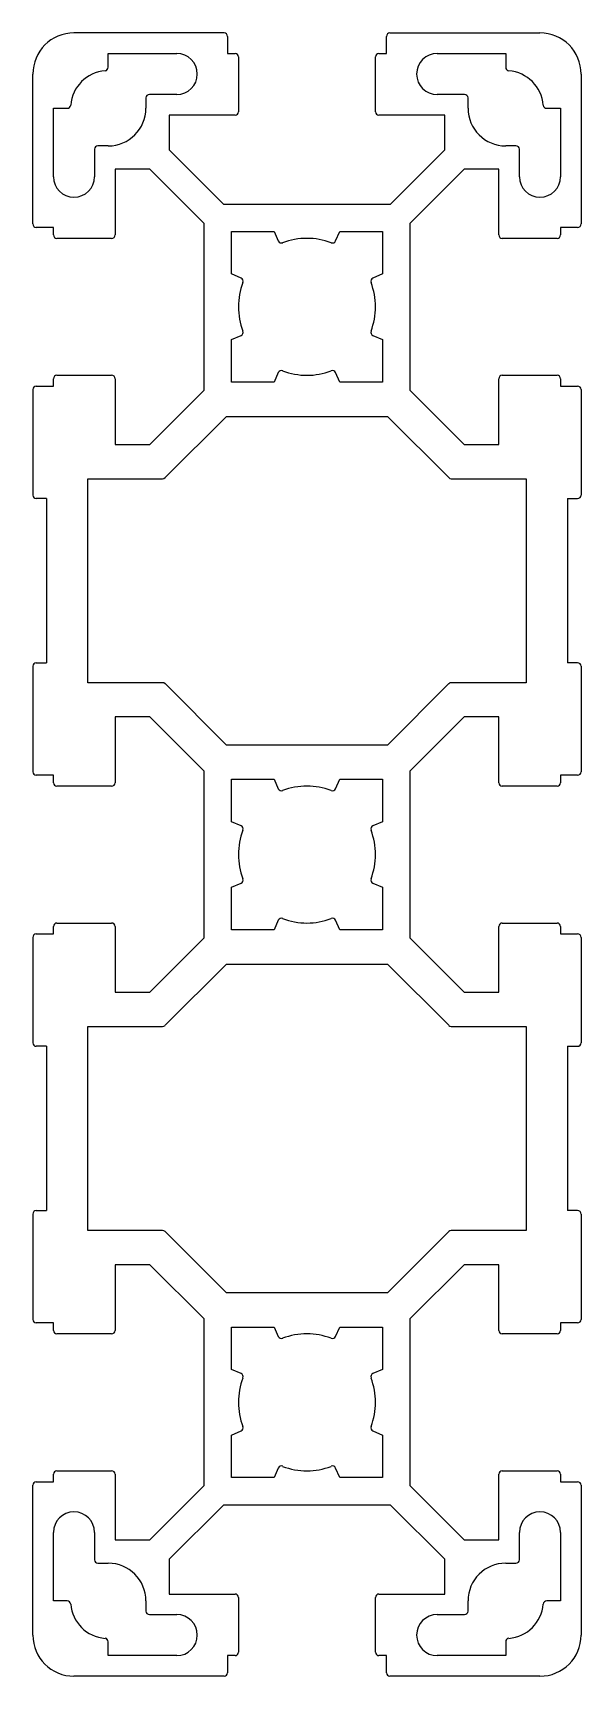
# Model space of a CAD drawing. Extents: x 5 to 45, y 5 to 125.
import ezdxf

# ---------------------------------------------------------------- set-up
doc = ezdxf.new("R2010")
doc.units = 0
doc.layers.get('0').update_dxf_attribs({"linetype": 'CONTINUOUS'})

msp = doc.modelspace()

# ---------------------------------------------------------------- linework, layer by layer
at = {"color": 18}
for p, q in [((18.57, 124.91), (7.62, 124.91)), ((30.67, 124.91), (41.62, 124.91)), ((18.82, 124.66), (18.82, 123.41)), ((30.42, 123.41), (30.42, 124.66)), ((10.12, 122.4), (10.12, 123.41)), ((10.12, 123.41), (15.12, 123.41)), ((18.82, 123.41), (19.37, 123.41)), ((19.62, 123.16), (19.62, 119.16)), ((29.62, 119.16), (29.62, 123.16)), ((29.87, 123.41), (30.42, 123.41)), ((34.12, 123.41), (39.12, 123.41)), ((39.12, 123.41), (39.12, 122.4)), ((4.62, 110.96), (4.62, 121.91)), ((44.62, 121.91), (44.62, 110.96)), ((12.87, 120.16), (12.87, 119.41)), ((15.12, 120.41), (13.12, 120.41)), ((36.12, 120.41), (34.12, 120.41)), ((36.37, 119.41), (36.37, 120.16)), ((6.12, 114.41), (6.12, 119.41)), ((6.12, 119.41), (7.13, 119.41)), ((14.57, 118.91), (14.57, 116.38)), ((19.37, 118.91), (14.57, 118.91)), ((34.67, 118.91), (29.87, 118.91)), ((34.67, 116.38), (34.67, 118.91)), ((42.11, 119.41), (43.12, 119.41)), ((43.12, 119.41), (43.12, 114.41)), ((9.12, 116.41), (9.12, 114.41)), ((10.12, 116.66), (9.37, 116.66)), ((39.87, 116.66), (39.12, 116.66)), ((40.12, 114.41), (40.12, 116.41)), ((14.57, 116.38), (18.54, 112.41)), ((30.71, 112.41), (34.67, 116.38)), ((10.62, 114.96), (10.62, 110.16)), ((13.16, 114.96), (10.62, 114.96)), ((17.12, 111), (13.16, 114.96)), ((36.09, 114.96), (32.12, 111)), ((38.62, 114.96), (36.09, 114.96)), ((38.62, 110.16), (38.62, 114.96)), ((18.54, 112.41), (30.71, 112.41)), ((6.12, 110.71), (4.87, 110.71)), ((6.12, 110.16), (6.12, 110.71)), ((17.12, 98.83), (17.12, 111)), ((19.12, 107.31), (19.12, 110.41)), ((19.12, 110.41), (22.23, 110.41)), ((22.23, 110.41), (22.53, 109.72)), ((26.71, 109.72), (27.01, 110.41)), ((27.01, 110.41), (30.12, 110.41)), ((30.12, 110.41), (30.12, 107.31)), ((32.12, 111), (32.12, 98.83)), ((43.12, 110.71), (43.12, 110.16)), ((44.37, 110.71), (43.12, 110.71)), ((10.37, 109.91), (6.37, 109.91)), ((42.87, 109.91), (38.87, 109.91)), ((19.81, 107.01), (19.12, 107.31)), ((30.12, 107.31), (29.43, 107.01)), ((19.12, 102.52), (19.81, 102.82)), ((19.12, 99.41), (19.12, 102.52)), ((29.43, 102.82), (30.12, 102.52)), ((30.12, 102.52), (30.12, 99.41)), ((6.12, 99.11), (6.12, 99.66)), ((6.37, 99.91), (10.37, 99.91)), ((10.62, 99.66), (10.62, 94.86)), ((22.53, 100.11), (22.23, 99.41)), ((27.01, 99.41), (26.71, 100.11)), ((38.62, 94.86), (38.62, 99.66)), ((38.87, 99.91), (42.87, 99.91)), ((43.12, 99.66), (43.12, 99.11)), ((4.62, 98.86), (4.62, 91.16)), ((4.87, 99.11), (6.12, 99.11)), ((13.16, 94.86), (17.12, 98.83)), ((22.23, 99.41), (19.12, 99.41)), ((30.12, 99.41), (27.01, 99.41)), ((32.12, 98.83), (36.09, 94.86)), ((43.12, 99.11), (44.37, 99.11)), ((44.62, 98.86), (44.62, 91.16)), ((14.27, 92.44), (18.74, 96.91)), ((18.74, 96.91), (30.5, 96.91)), ((30.5, 96.91), (34.98, 92.44)), ((10.62, 94.86), (13.16, 94.86)), ((36.09, 94.86), (38.62, 94.86)), ((8.62, 77.46), (8.62, 92.36)), ((8.62, 92.36), (14.09, 92.36)), ((35.15, 92.36), (40.62, 92.36)), ((40.62, 92.36), (40.62, 77.46)), ((5.62, 90.91), (4.87, 90.91)), ((5.62, 90.91), (5.62, 78.91)), ((43.62, 90.91), (43.62, 78.91)), ((43.62, 90.91), (44.37, 90.91)), ((4.62, 78.66), (4.62, 70.96)), ((4.87, 78.91), (5.62, 78.91)), ((44.37, 78.91), (43.62, 78.91)), ((44.62, 78.66), (44.62, 70.96)), ((14.09, 77.46), (8.62, 77.46)), ((18.74, 72.91), (14.27, 77.39)), ((34.98, 77.39), (30.5, 72.91)), ((40.62, 77.46), (35.15, 77.46)), ((10.62, 74.96), (10.62, 70.16)), ((13.16, 74.96), (10.62, 74.96)), ((17.12, 71), (13.16, 74.96)), ((36.09, 74.96), (32.12, 71)), ((38.62, 74.96), (36.09, 74.96)), ((38.62, 70.16), (38.62, 74.96)), ((30.5, 72.91), (18.74, 72.91)), ((17.12, 58.83), (17.12, 71)), ((32.12, 71), (32.12, 58.83)), ((6.12, 70.71), (4.87, 70.71)), ((6.12, 70.16), (6.12, 70.71)), ((10.37, 69.91), (6.37, 69.91)), ((19.12, 67.31), (19.12, 70.41)), ((19.12, 70.41), (22.23, 70.41)), ((22.23, 70.41), (22.53, 69.72)), ((26.71, 69.72), (27.01, 70.41)), ((27.01, 70.41), (30.12, 70.41)), ((30.12, 70.41), (30.12, 67.31)), ((42.87, 69.91), (38.87, 69.91)), ((43.12, 70.71), (43.12, 70.16)), ((44.37, 70.71), (43.12, 70.71)), ((19.81, 67.01), (19.12, 67.31)), ((30.12, 67.31), (29.43, 67.01)), ((19.12, 62.52), (19.81, 62.82)), ((19.12, 59.41), (19.12, 62.52)), ((29.43, 62.82), (30.12, 62.52)), ((30.12, 62.52), (30.12, 59.41)), ((22.53, 60.11), (22.23, 59.41)), ((27.01, 59.41), (26.71, 60.11)), ((4.62, 58.86), (4.62, 51.16)), ((4.87, 59.11), (6.12, 59.11)), ((6.12, 59.11), (6.12, 59.66)), ((6.37, 59.91), (10.37, 59.91)), ((10.62, 59.66), (10.62, 54.86)), ((13.16, 54.86), (17.12, 58.83)), ((22.23, 59.41), (19.12, 59.41)), ((30.12, 59.41), (27.01, 59.41)), ((32.12, 58.83), (36.09, 54.86)), ((38.62, 54.86), (38.62, 59.66)), ((38.87, 59.91), (42.87, 59.91)), ((43.12, 59.66), (43.12, 59.11)), ((43.12, 59.11), (44.37, 59.11)), ((44.62, 58.86), (44.62, 51.16)), ((14.27, 52.44), (18.74, 56.91)), ((18.74, 56.91), (30.5, 56.91)), ((30.5, 56.91), (34.98, 52.44)), ((10.62, 54.86), (13.16, 54.86)), ((36.09, 54.86), (38.62, 54.86)), ((8.62, 37.46), (8.62, 52.36)), ((8.62, 52.36), (14.09, 52.36)), ((35.15, 52.36), (40.62, 52.36)), ((40.62, 52.36), (40.62, 37.46)), ((5.62, 50.91), (4.87, 50.91)), ((5.62, 50.91), (5.62, 38.91)), ((43.62, 50.91), (43.62, 38.91)), ((43.62, 50.91), (44.37, 50.91)), ((4.62, 38.66), (4.62, 30.96)), ((4.87, 38.91), (5.62, 38.91)), ((44.37, 38.91), (43.62, 38.91)), ((44.62, 38.66), (44.62, 30.96)), ((14.09, 37.46), (8.62, 37.46)), ((18.74, 32.91), (14.27, 37.39)), ((34.98, 37.39), (30.5, 32.91)), ((40.62, 37.46), (35.15, 37.46)), ((10.62, 34.96), (10.62, 30.16)), ((13.16, 34.96), (10.62, 34.96)), ((17.12, 31), (13.16, 34.96)), ((36.09, 34.96), (32.12, 31)), ((38.62, 34.96), (36.09, 34.96)), ((38.62, 30.16), (38.62, 34.96)), ((30.5, 32.91), (18.74, 32.91)), ((6.12, 30.71), (4.87, 30.71)), ((6.12, 30.16), (6.12, 30.71)), ((17.12, 18.83), (17.12, 31)), ((19.12, 27.31), (19.12, 30.41)), ((19.12, 30.41), (22.23, 30.41)), ((22.23, 30.41), (22.53, 29.72)), ((26.71, 29.72), (27.01, 30.41)), ((27.01, 30.41), (30.12, 30.41)), ((30.12, 30.41), (30.12, 27.31)), ((32.12, 31), (32.12, 18.83)), ((43.12, 30.71), (43.12, 30.16)), ((44.37, 30.71), (43.12, 30.71)), ((10.37, 29.91), (6.37, 29.91)), ((42.87, 29.91), (38.87, 29.91)), ((19.81, 27.01), (19.12, 27.31)), ((30.12, 27.31), (29.43, 27.01)), ((19.12, 22.52), (19.81, 22.82)), ((29.43, 22.82), (30.12, 22.52)), ((19.12, 19.41), (19.12, 22.52)), ((30.12, 22.52), (30.12, 19.41)), ((6.12, 19.11), (6.12, 19.66)), ((6.37, 19.91), (10.37, 19.91)), ((10.62, 19.66), (10.62, 14.86)), ((22.23, 19.41), (19.12, 19.41)), ((22.53, 20.11), (22.23, 19.41)), ((27.01, 19.41), (26.71, 20.11)), ((30.12, 19.41), (27.01, 19.41)), ((38.62, 14.86), (38.62, 19.66)), ((38.87, 19.91), (42.87, 19.91)), ((43.12, 19.66), (43.12, 19.11)), ((4.62, 7.91), (4.62, 18.86)), ((4.87, 19.11), (6.12, 19.11)), ((13.16, 14.86), (17.12, 18.83)), ((32.12, 18.83), (36.09, 14.86)), ((43.12, 19.11), (44.37, 19.11)), ((44.62, 18.86), (44.62, 7.91)), ((18.54, 17.41), (14.57, 13.45)), ((30.71, 17.41), (18.54, 17.41)), ((34.67, 13.45), (30.71, 17.41)), ((6.12, 10.41), (6.12, 15.41)), ((9.12, 15.41), (9.12, 13.41)), ((10.62, 14.86), (13.16, 14.86)), ((36.09, 14.86), (38.62, 14.86)), ((40.12, 13.41), (40.12, 15.41)), ((43.12, 15.41), (43.12, 10.41)), ((14.57, 13.45), (14.57, 10.91)), ((34.67, 10.91), (34.67, 13.45)), ((9.37, 13.16), (10.12, 13.16)), ((39.12, 13.16), (39.87, 13.16)), ((14.57, 10.91), (19.37, 10.91)), ((29.87, 10.91), (34.67, 10.91)), ((7.13, 10.41), (6.12, 10.41)), ((12.87, 10.41), (12.87, 9.66)), ((19.62, 10.66), (19.62, 6.66)), ((29.62, 6.66), (29.62, 10.66)), ((36.37, 9.66), (36.37, 10.41)), ((43.12, 10.41), (42.11, 10.41)), ((13.12, 9.41), (15.12, 9.41)), ((34.12, 9.41), (36.12, 9.41)), ((10.12, 6.41), (10.12, 7.43)), ((39.12, 7.43), (39.12, 6.41)), ((15.12, 6.41), (10.12, 6.41)), ((18.82, 6.41), (18.82, 5.16)), ((19.37, 6.41), (18.82, 6.41)), ((30.42, 6.41), (29.87, 6.41)), ((30.42, 5.16), (30.42, 6.41)), ((39.12, 6.41), (34.12, 6.41)), ((18.57, 4.91), (7.62, 4.91)), ((41.62, 4.91), (30.67, 4.91))]:
    msp.add_line(p, q, dxfattribs=at)
for centre, radius, start, end in [((7.62, 121.91), 3, 90, 180), ((18.57, 124.66), 0.25, 0, 90), ((30.67, 124.66), 0.25, 90, 180), ((41.62, 121.91), 3, 0, 90), ((9.87, 122.4), 0.25, 274.7802, 0), ((15.12, 121.91), 1.5, 270, 90), ((19.37, 123.16), 0.25, 0, 90), ((29.87, 123.16), 0.25, 90, 180), ((34.12, 121.91), 1.5, 90, 270), ((39.37, 122.4), 0.25, 180, 265.2198), ((10.12, 119.41), 2.75, 94.7802, 175.2198), ((39.12, 119.41), 2.75, 4.7802, 85.2198), ((13.12, 120.16), 0.25, 90, 180), ((36.12, 120.16), 0.25, 0, 90), ((7.13, 119.66), 0.25, 270, 355.2198), ((10.12, 119.41), 2.75, 270, 0), ((19.37, 119.16), 0.25, 270, 0), ((29.87, 119.16), 0.25, 180, 270), ((39.12, 119.41), 2.75, 180, 270), ((42.11, 119.66), 0.25, 184.7802, 270), ((9.37, 116.41), 0.25, 90, 180), ((39.87, 116.41), 0.25, 0, 90), ((7.62, 114.41), 1.5, 180, 0), ((41.62, 114.41), 1.5, 180, 0), ((4.87, 110.96), 0.25, 180, 270), ((44.37, 110.96), 0.25, 270, 0), ((6.37, 110.16), 0.25, 180, 270), ((10.37, 110.16), 0.25, 270, 0), ((22.76, 109.82), 0.25, 203.5, 290.7706), ((24.62, 104.91), 5, 69.2294, 110.7706), ((26.48, 109.82), 0.25, 249.2294, 336.5), ((38.87, 110.16), 0.25, 180, 270), ((42.87, 110.16), 0.25, 270, 0), ((19.71, 106.78), 0.25, 339.2294, 66.5), ((29.53, 106.78), 0.25, 113.5, 200.7706), ((24.62, 104.91), 5, 159.2294, 200.7706), ((24.62, 104.91), 5, 339.2294, 20.7706), ((19.71, 103.05), 0.25, 293.5, 20.7706), ((29.53, 103.05), 0.25, 159.2294, 246.5), ((6.37, 99.66), 0.25, 90, 180), ((10.37, 99.66), 0.25, 0, 90), ((22.76, 100.01), 0.25, 69.2294, 156.5), ((24.62, 104.91), 5, 249.2294, 290.7706), ((26.48, 100.01), 0.25, 23.5, 110.7706), ((38.87, 99.66), 0.25, 90, 180), ((42.87, 99.66), 0.25, 0, 90), ((4.87, 98.86), 0.25, 90, 180), ((44.37, 98.86), 0.25, 0, 90), ((14.09, 92.61), 0.25, 270, 315), ((35.15, 92.61), 0.25, 225, 270), ((4.87, 91.16), 0.25, 180, 270), ((44.37, 91.16), 0.25, 270, 0), ((4.87, 78.66), 0.25, 90, 180), ((44.37, 78.66), 0.25, 0, 90), ((14.09, 77.21), 0.25, 45, 90), ((35.15, 77.21), 0.25, 90, 135), ((4.87, 70.96), 0.25, 180, 270), ((44.37, 70.96), 0.25, 270, 0), ((6.37, 70.16), 0.25, 180, 270), ((10.37, 70.16), 0.25, 270, 0), ((22.76, 69.82), 0.25, 203.5, 290.7706), ((24.62, 64.91), 5, 69.2294, 110.7706), ((26.48, 69.82), 0.25, 249.2294, 336.5), ((38.87, 70.16), 0.25, 180, 270), ((42.87, 70.16), 0.25, 270, 0), ((24.62, 64.91), 5, 159.2294, 200.7706), ((19.71, 66.78), 0.25, 339.2294, 66.5), ((29.53, 66.78), 0.25, 113.5, 200.7706), ((24.62, 64.91), 5, 339.2294, 20.7706), ((19.71, 63.05), 0.25, 293.5, 20.7706), ((29.53, 63.05), 0.25, 159.2294, 246.5), ((22.76, 60.01), 0.25, 69.2294, 156.5), ((24.62, 64.91), 5, 249.2294, 290.7706), ((26.48, 60.01), 0.25, 23.5, 110.7706), ((4.87, 58.86), 0.25, 90, 180), ((6.37, 59.66), 0.25, 90, 180), ((10.37, 59.66), 0.25, 0, 90), ((38.87, 59.66), 0.25, 90, 180), ((42.87, 59.66), 0.25, 0, 90), ((44.37, 58.86), 0.25, 0, 90), ((14.09, 52.61), 0.25, 270, 315), ((35.15, 52.61), 0.25, 225, 270), ((4.87, 51.16), 0.25, 180, 270), ((44.37, 51.16), 0.25, 270, 0), ((4.87, 38.66), 0.25, 90, 180), ((44.37, 38.66), 0.25, 0, 90), ((14.09, 37.21), 0.25, 45, 90), ((35.15, 37.21), 0.25, 90, 135), ((4.87, 30.96), 0.25, 180, 270), ((6.37, 30.16), 0.25, 180, 270), ((10.37, 30.16), 0.25, 270, 0), ((38.87, 30.16), 0.25, 180, 270), ((42.87, 30.16), 0.25, 270, 0), ((44.37, 30.96), 0.25, 270, 0), ((22.76, 29.82), 0.25, 203.5, 290.7706), ((24.62, 24.91), 5, 69.2294, 110.7706), ((26.48, 29.82), 0.25, 249.2294, 336.5), ((24.62, 24.91), 5, 159.2294, 200.7706), ((19.71, 26.78), 0.25, 339.2294, 66.5), ((29.53, 26.78), 0.25, 113.5, 200.7706), ((24.62, 24.91), 5, 339.2294, 20.7706), ((19.71, 23.05), 0.25, 293.5, 20.7706), ((29.53, 23.05), 0.25, 159.2294, 246.5), ((6.37, 19.66), 0.25, 90, 180), ((10.37, 19.66), 0.25, 0, 90), ((22.76, 20.01), 0.25, 69.2294, 156.5), ((24.62, 24.91), 5, 249.2294, 290.7706), ((26.48, 20.01), 0.25, 23.5, 110.7706), ((38.87, 19.66), 0.25, 90, 180), ((42.87, 19.66), 0.25, 0, 90), ((4.87, 18.86), 0.25, 90, 180), ((44.37, 18.86), 0.25, 0, 90), ((7.62, 15.41), 1.5, 0, 180), ((41.62, 15.41), 1.5, 0, 180), ((9.37, 13.41), 0.25, 180, 270), ((39.87, 13.41), 0.25, 270, 0), ((10.12, 10.41), 2.75, 0, 90), ((39.12, 10.41), 2.75, 90, 180), ((19.37, 10.66), 0.25, 0, 90), ((29.87, 10.66), 0.25, 90, 180), ((7.13, 10.16), 0.25, 4.7802, 90), ((10.12, 10.41), 2.75, 184.7802, 265.2198), ((13.12, 9.66), 0.25, 180, 270), ((36.12, 9.66), 0.25, 270, 0), ((39.12, 10.41), 2.75, 274.7802, 355.2198), ((42.11, 10.16), 0.25, 90, 175.2198), ((15.12, 7.91), 1.5, 270, 90), ((34.12, 7.91), 1.5, 90, 270), ((7.62, 7.91), 3, 180, 270), ((9.87, 7.43), 0.25, 0, 85.2198), ((39.37, 7.43), 0.25, 94.7802, 180), ((41.62, 7.91), 3, 270, 360), ((19.37, 6.66), 0.25, 270, 0), ((29.87, 6.66), 0.25, 180, 270), ((18.57, 5.16), 0.25, 270, 0), ((30.67, 5.16), 0.25, 180, 270)]:
    msp.add_arc(centre, radius, start, end, dxfattribs=at)

doc.saveas('drawing.dxf')
